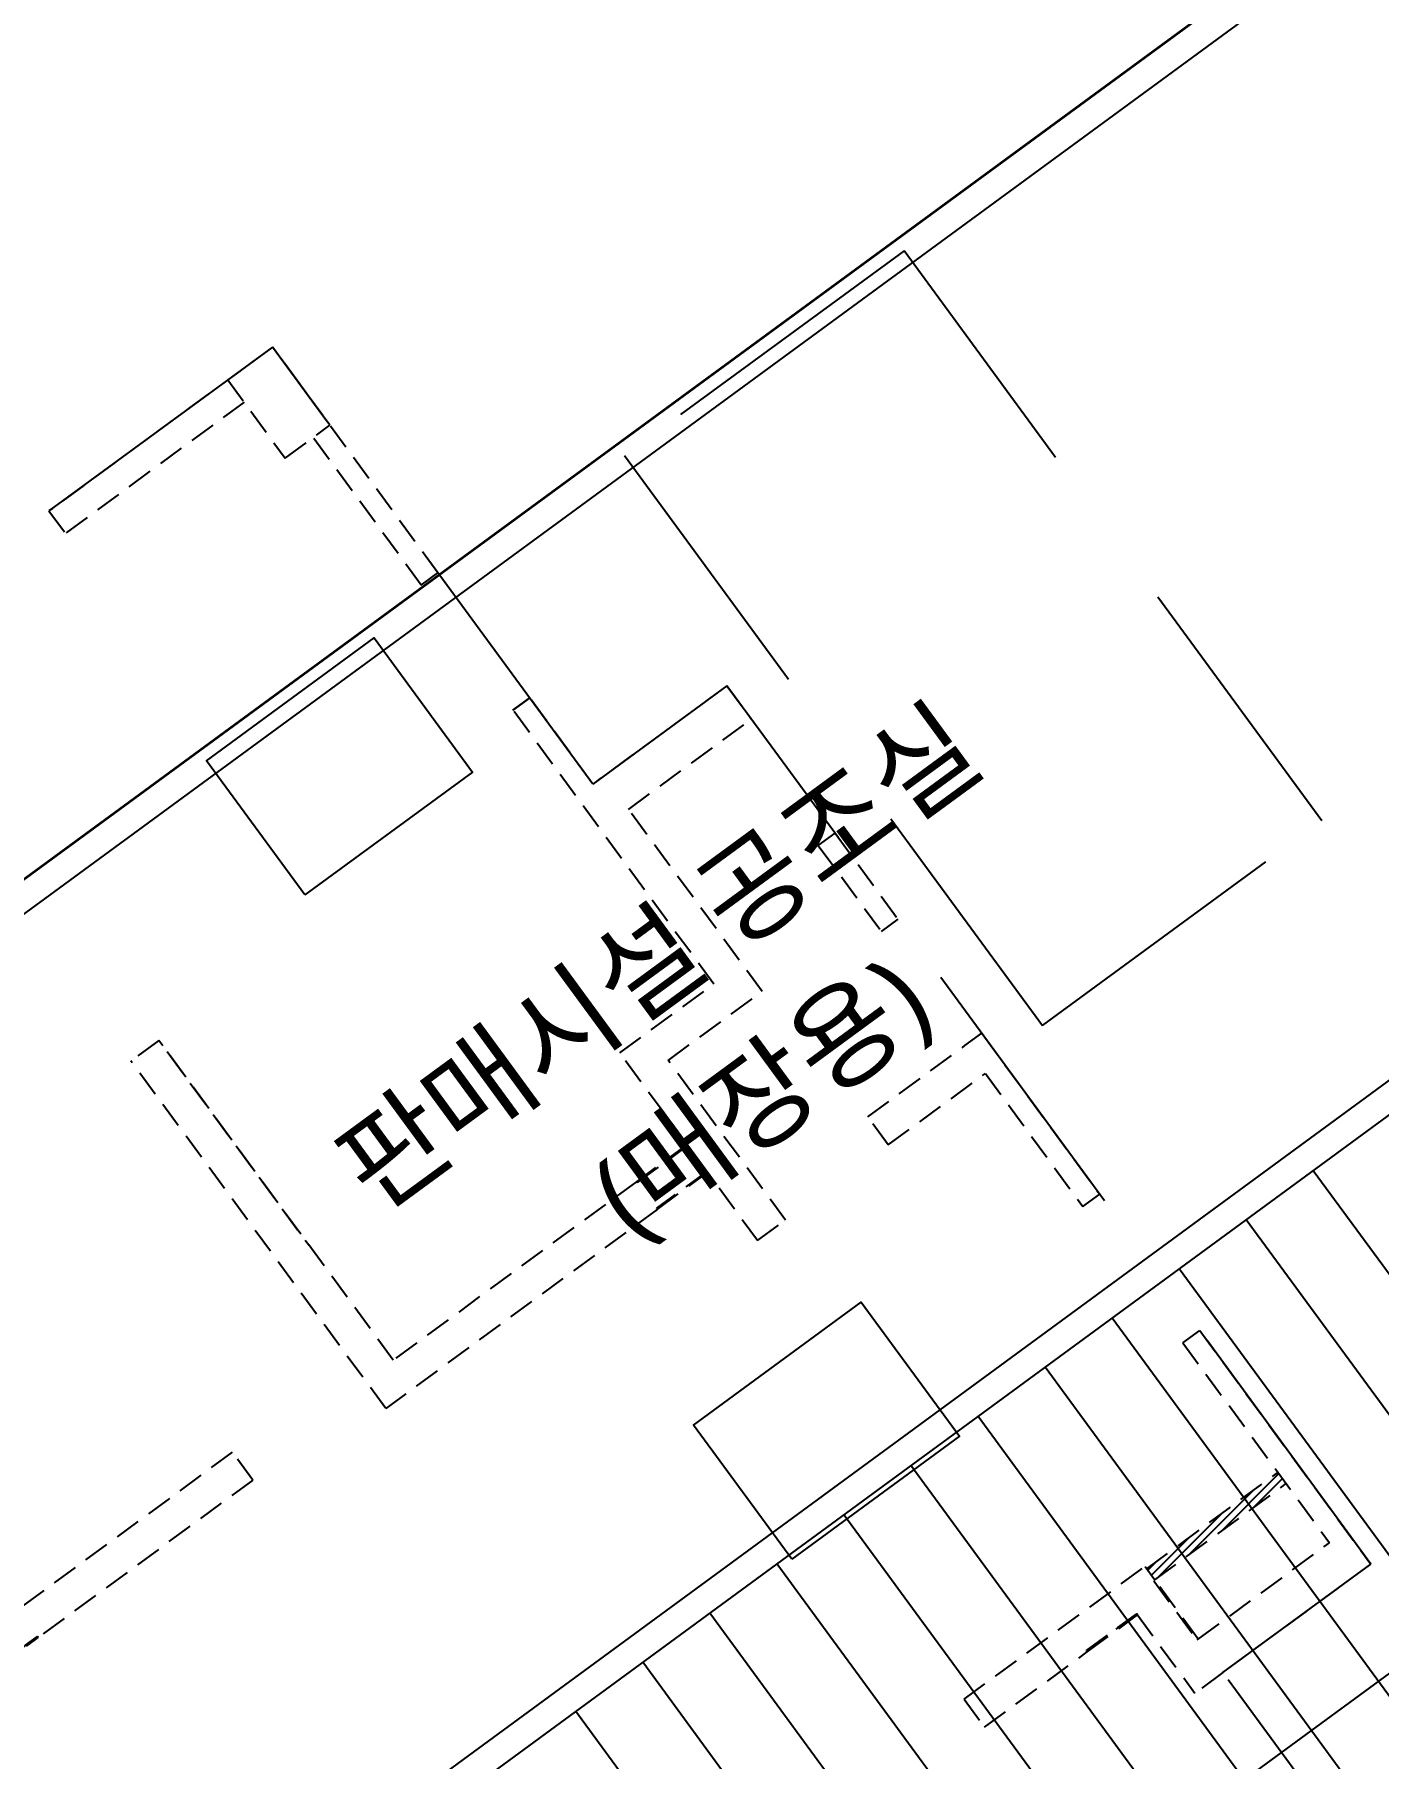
# Model space of a CAD drawing. Header units: millimetres. Extents: x 75184266 to 76346726, y -35077925 to -33679385.
# Drawn here: x 75476135 to 75485835, y -34609595 to -34597154 of the extents above; entities that cross this region are included whole.
import ezdxf
from ezdxf.enums import TextEntityAlignment as Align

# ---------------------------------------------------------------- set-up
doc = ezdxf.new("R2010")
doc.units = ezdxf.units.MM
doc.header["$LTSCALE"] = 50
doc.header["$MEASUREMENT"] = 0
doc.linetypes.add('HIDDEN2', pattern=[0.1875, 0.125, -0.0625])
doc.linetypes.add('XR-지하3층$0$H', pattern=[1.3, 0.8, -0.5])
doc.layers.add('XR-지하3층$0$CON', color=2, linetype='CONTINUOUS')
doc.layers.add('건축', color=8, linetype='CONTINUOUS', plot=False)
doc.styles.add('XR-지하3층$0$맑은고딕', font='malgun.ttf')

# ---------------------------------------------------------------- blocks, each defined once
blk = doc.blocks.new('XR-지하3층$0$기둥 0620')
at = {"layer": 'XR-지하3층$0$CON', "ltscale": 0.5}
blk.add_lwpolyline([(-600, 0), (600, 0), (600, 1500), (-600, 1500)], close=True, dxfattribs=at)

msp = doc.modelspace()

# ---------------------------------------------------------------- hatches: boundary and pattern name
at = {"layer": '건축', "linetype": 'HIDDEN2', "ltscale": 30}
h = msp.add_hatch(dxfattribs=at)
h.set_pattern_fill('ANSI31', color=256, scale=350, style=0)
h.set_pattern_definition([(45, (4164848.28, -390775.154), (-30.935921677, 30.935921677), [])])
h.paths.add_polyline_path([(75485109.8, -34607530.2), (75485168.9, -34607610.9), (75484221.3, -34608305.7), (75484162.2, -34608225)])

# ---------------------------------------------------------------- linework, layer by layer
at = {"layer": '건축'}
msp.add_line((75432539.2, -34635153.7), (75491544.2, -34591894.3), dxfattribs=at)
at = {"layer": '건축', "ltscale": 0.5}
for p, q in [((75465987.6, -34610637.6), (75490391.5, -34592745.9)), ((75466267.2, -34610680.6), (75490348.5, -34593025.5)), ((75477663.5, -34610750.6, 0), (75494527.2, -34598387, 0)), ((75477781.8, -34610911.9, 0), (75494484.2, -34598666.6, 0))]:
    msp.add_line(p, q, dxfattribs=at)
at = {"layer": '건축', "linetype": 'HIDDEN2', "ltscale": 30}
for p, q in [((75477853.1, -34599409.3), (75476240.2, -34600591.9, 0)), ((75479047.6, -34601038.3, 0), (75477853.1, -34599409.3)), ((75477648.8, -34599807.1, 0), (75476358.5, -34600753.2, 0)), ((75478926.6, -34601127, 0), (75478146.1, -34600062.5, 0)), ((75476240.2, -34600591.9, 0), (75476358.5, -34600753.2, 0)), ((75478926.6, -34601127, 0), (75479047.6, -34601038.3, 0)), ((75479709.9, -34601941.5, 0), (75479588.9, -34602030.2, 0)), ((75481132.9, -34601852.9), (75481310.3, -34602094.8)), ((75481792.5, -34603006.1), (75481913.4, -34602917.4)), ((75481792.5, -34603006.1), (75481913.4, -34602917.4)), ((75481792.5, -34603006.1), (75481913.4, -34602917.4)), ((75481913.4, -34602917.4), (75482368.8, -34603538.4)), ((75481792.5, -34603006.1), (75481922.6, -34603183.5)), ((75478724.2, -34606719.1), (75477033, -34604412.7)), ((75482850.9, -34604449.6), (75482971.9, -34604360.9)), ((75482971.9, -34604360.9), (75483823.4, -34605522.2)), ((75478670.4, -34607068.6), (75476831.4, -34604560.6)), ((75477092.1, -34604493.4), (75478115.1, -34605888.5)), ((75480845.1, -34605164), (75480360.2, -34604502.7)), ((75481555.2, -34605709.7), (75480709.7, -34604556.5)), ((75480482.2, -34605430.1), (75478724.2, -34606719.1)), ((75481353.6, -34605857.5), (75480992.9, -34605365.6)), ((75483702.4, -34605610.9), (75483823.4, -34605522.2)), ((75483702.4, -34605610.9), (75483823.4, -34605522.2)), ((75480630, -34605631.7), (75478670.4, -34607068.6)), ((75484423.8, -34606594.7), (75484544.8, -34606506)), ((75484423.8, -34606594.7), (75484544.8, -34606506)), ((75484544.8, -34606506), (75485780.7, -34608191.5)), ((75477562.9, -34607384.6), (75476014.5, -34608520)), ((75477710.7, -34607586.2), (75477562.9, -34607384.6)), ((75477710.7, -34607586.2), (75476162.4, -34608721.6)), ((75484096.6, -34608558.3), (75484510.5, -34609122.8)), ((75484712.1, -34608975), (75484712.1, -34608975)), ((75484712.1, -34608975), (75484712.1, -34608975))]:
    msp.add_line(p, q, dxfattribs=at)
at = {"layer": '건축', "ltscale": 1000}
for p, q in [((75489209.7, -34610597.2), (75485364.6, -34605352.6)), ((75488725.8, -34610952), (75484880.7, -34605707.4)), ((75488241.9, -34611306.8), (75484396.8, -34606062.1)), ((75487758, -34611661.5), (75483912.9, -34606416.9)), ((75487274.1, -34612016.3), (75483429, -34606771.6)), ((75486790.2, -34612371), (75482945.1, -34607126.4)), ((75486306.4, -34612725.8), (75482461.3, -34607481.2)), ((75485822.5, -34613080.6), (75481977.4, -34607835.9)), ((75485338.6, -34613435.3), (75481493.5, -34608190.7)), ((75484854.7, -34613790.1), (75481009.6, -34608545.4)), ((75484370.8, -34614144.8), (75480525.7, -34608900.2)), ((75483886.9, -34614499.6), (75480041.8, -34609255))]:
    msp.add_line(p, q, dxfattribs=at)
at = {"layer": '건축', "linetype": 'XR-지하3층$0$H', "ltscale": 50}
for points in [[(75482410.9, -34598714.3), (75480394.7, -34600192.5), (75483410.2, -34604305.5), (75485426.4, -34602827.4), (75482410.9, -34598714.3)], [(75508202.2, -34599011.3), (75501541, -34603895.6), (75505771.9, -34609665.6), (75504203.4, -34610815.7), (75503375.5, -34609686.7), (75497899.8, -34613701.8), (75498254.6, -34614185.7), (75496488.5, -34615480.6), (75497656.4, -34617073.4), (75493684.7, -34619985.6), (75491928.4, -34617590.5), (75494105.8, -34615993.9), (75489948.9, -34610324.7), (75487771.5, -34611921.2), (75486517.9, -34610211.6), (75485933.2, -34610640.3), (75484712.1, -34608975), (75485780.7, -34608191.5), (75481132.9, -34601852.9), (75480165.2, -34602562.5), (75477853.1, -34599409.3), (75471466.1, -34604092.6)]]:
    msp.add_lwpolyline(points, dxfattribs=at)
at = {"layer": '건축', "linetype": 'HIDDEN2', "ltscale": 30}
for points in [[(75478267, -34599973.8), (75477853.1, -34599409.3), (75477530.5, -34599645.8), (75477944.5, -34600210.3)], [(75480851, -34605172), (75480845.1, -34605164), (75480482.2, -34605430.1), (75480488.1, -34605438.1)], [(75480992.9, -34605365.6), (75480987, -34605357.5), (75480624.1, -34605623.6), (75480630, -34605631.7)], [(75484526.7, -34608739), (75484534.7, -34608733.1), (75484221.3, -34608305.7), (75484213.3, -34608311.6)], [(75483727.8, -34608816.3), (75483733.7, -34608824.4), (75484096.6, -34608558.3), (75484090.7, -34608550.3)], [(75475390.3, -34609275.3), (75475396.3, -34609283.3), (75476162.4, -34608721.6), (75476156.5, -34608713.5)]]:
    msp.add_lwpolyline(points, close=True, dxfattribs=at)
at = {"layer": '건축', "linetype": 'HIDDEN2', "ltscale": 30, "elevation": 0}
for points in [[(75478926.6, -34601127), (75479047.6, -34601038.3)], [(75479588.9, -34602030.2), (75479709.9, -34601941.5)]]:
    msp.add_lwpolyline(points, dxfattribs=at)
at = {"layer": '건축', "ltscale": 0.5}
msp.add_lwpolyline([(75457045.7, -34630144.4), (75496405.8, -34601287.6)], dxfattribs=at)
at = {"layer": '건축', "linetype": 'HIDDEN2', "ltscale": 30}
for points in [[(75480165.2, -34602562.5), (75479709.9, -34601941.5)], [(75481132.9, -34601852.9), (75480165.2, -34602562.5)], [(75481037.6, -34604006), (75479588.9, -34602030.2)], [(75480423.2, -34602745.3), (75481310.3, -34602094.8)], [(75481387.1, -34604059.8), (75480423.2, -34602745.3)], [(75481792.5, -34603006.1), (75482247.8, -34603627)], [(75482247.8, -34603627), (75482368.8, -34603538.4)], [(75480360.2, -34604502.7), (75481037.6, -34604006)], [(75480709.7, -34604556.5), (75481387.1, -34604059.8)], [(75477033, -34604412.7), (75476831.4, -34604560.6)], [(75482149.3, -34604964.1), (75482850.9, -34604449.6)], [(75482297.2, -34605165.7), (75482998.8, -34604651.2)], [(75482998.8, -34604651.2), (75483702.4, -34605610.9)], [(75482297.2, -34605165.7), (75482149.3, -34604964.1)], [(75480482.2, -34605430.1), (75480488.1, -34605438.1), (75480851, -34605172), (75480845.1, -34605164)], [(75480992.9, -34605365.6), (75480987, -34605357.5), (75480624.1, -34605623.6), (75480630, -34605631.7)], [(75481353.6, -34605857.5), (75481555.2, -34605709.7)], [(75484423.8, -34606594.7), (75485482.3, -34608038.3)], [(75484162.2, -34608225), (75485109.8, -34607530.2)], [(75484221.3, -34608305.7), (75485168.9, -34607610.9)], [(75484534.7, -34608733.1), (75485482.3, -34608038.3)], [(75482844, -34609166.8), (75484150.4, -34608208.9), (75484221.3, -34608305.7)], [(75484221.3, -34608305.7), (75484213.3, -34608311.6), (75484526.7, -34608739), (75484534.7, -34608733.1)], [(75484712.1, -34608975), (75485780.7, -34608191.5)], [(75483733.7, -34608824.4), (75483727.8, -34608816.3), (75484090.7, -34608550.3), (75484096.6, -34608558.3)], [(75475390.3, -34609275.3), (75476156.5, -34608713.5), (75476162.4, -34608721.6)], [(75482991.8, -34609368.4), (75483733.7, -34608824.4)], [(75484712.1, -34608975), (75484712.1, -34608975), (75484510.5, -34609122.8)], [(75482844, -34609166.8), (75482991.8, -34609368.4)]]:
    msp.add_lwpolyline(points, dxfattribs=at)

# ---------------------------------------------------------------- block references
at = {"layer": '건축', "extrusion": (0, 0, -1), "zscale": -1, "rotation": 53.74852489864502}
for p in [(-75477731.4, -34602879.1), (-75481246.4, -34607672.8)]:
    msp.add_blockref('XR-지하3층$0$기둥 0620', p, dxfattribs=at)

# ---------------------------------------------------------------- texts
at = {"layer": '건축', "style": 'XR-지하3층$0$맑은고딕'}
for s, p in [('판매시설 공조실', (75480633.9, -34603806.2)), ('(매장용)', (75481374.3, -34604816))]:
    msp.add_text(s, height=600, rotation=36.24693, dxfattribs=at).set_placement(p, align=Align.MIDDLE_CENTER)

doc.saveas('drawing.dxf')
